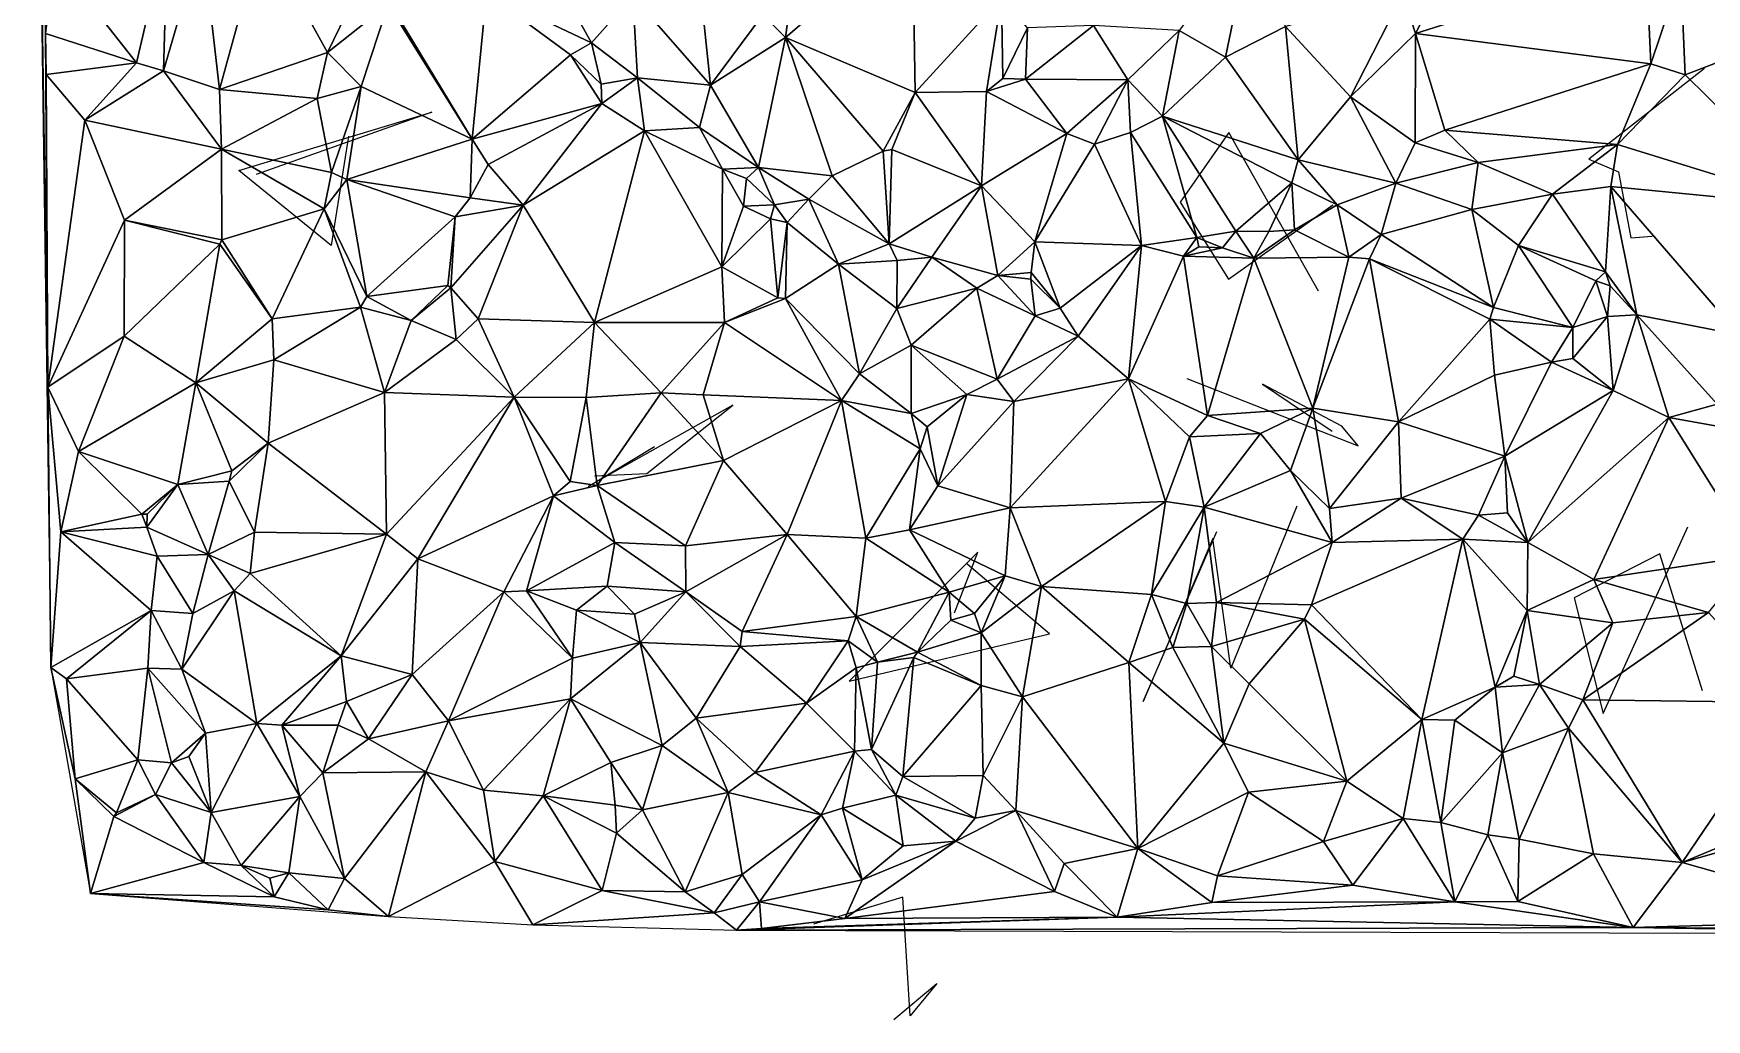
# Model space of a CAD drawing. Header units: metres. Extents: x -15 to 15, y -15.8 to 15.
# Drawn here: x -14.96 to 1.17, y -15.81 to -6.31 of the extents above; entities that cross this region are included whole.
import ezdxf

# ---------------------------------------------------------------- set-up
doc = ezdxf.new("R2010")
doc.units = ezdxf.units.M
doc.layers.add('CRACKS', color=1, linetype='Continuous')
doc.layers.add('STREET_MESH', color=7, linetype='Continuous')

msp = doc.modelspace()

# ---------------------------------------------------------------- linework, layer by layer
at = {"layer": 'CRACKS'}
for points in [[(1.15, -6.648, 0.1), (0.034, -7.52, 0.1), (0.321, -7.642, 0.1), (0.439, -8.279, 0.1), (0.643, -8.262, 0.1)], [(-11.921, -7.299, 0.1), (-12.089, -8.354, 0.1), (-12.976, -7.632, 0.1), (-11.117, -7.067, 0.1), (-12.811, -7.669, 0.1)], [(-2.57, -8.792, 0.1), (-3.436, -7.265, 0.1), (-3.906, -7.937, 0.1), (-3.438, -8.677, 0.1), (-2.433, -7.961, 0.1)], [(-3.841, -9.636, 0.1), (-2.19, -10.284, 0.1), (-2.346, -10.094, 0.1), (-3.111, -9.689, 0.1), (-2.441, -10.142, 0.1)], [(-9.551, -10.574, 0.1), (-9.045, -10.551, 0.1), (-8.216, -9.892, 0.1), (-9.612, -10.675, 0.1), (-8.971, -10.289, 0.1)], [(-2.781, -10.865, 0.1), (-3.417, -12.426, 0.1), (-3.591, -11.178, 0.1), (-4.261, -12.746, 0.1), (-3.552, -11.11, 0.1)], [(1.128, -12.645, 0.1), (0.718, -11.325, 0.1), (-0.108, -11.749, 0.1), (0.173, -12.864, 0.1), (0.988, -11.063, 0.1)], [(-6.081, -11.894, 0.1), (-5.856, -11.31, 0.1), (-7.095, -12.552, 0.1), (-5.165, -12.097, 0.1), (-5.958, -11.424, 0.1)], [(-6.666, -15.812, 0.1), (-6.249, -15.465, 0.1), (-6.507, -15.776, 0.1), (-6.577, -14.634, 0.1), (-7.438, -14.893, 0.1)]]:
    msp.add_polyline3d(points, dxfattribs=at)
at = {"layer": 'STREET_MESH'}
for points in [[(-14.819, -9.72), (-14.84, -6.309), (-14.957, -0.598)], [(-14.789, -12.421), (-14.819, -9.72), (-14.957, -0.598)], [(-0.843, -4.779), (-1.759, -5.933), (-1.638, -6.311)], [(0.586, -5.606), (-0.843, -4.779), (-1.638, -6.311)], [(-7.526, -4.966), (-7.926, -6.129), (-7.709, -6.349)], [(-6.486, -5.3), (-7.526, -4.966), (-7.709, -6.349)], [(-14.755, -5.588), (-13.963, -6.594), (-13.665, -5.316)], [(-13.963, -6.594), (-13.705, -6.669), (-13.665, -5.316)], [(-13.705, -6.669), (-13.332, -5.393), (-13.665, -5.316)], [(-10.197, -5.288), (-10.589, -5.92), (-9.579, -6.4)], [(-9.181, -5.952), (-10.197, -5.288), (-9.579, -6.4)], [(-6.458, -6.88), (-6.486, -5.3), (-7.709, -6.349)], [(-6.486, -5.3), (-6.458, -6.88), (-5.628, -5.968)], [(-13.163, -6.85), (-13.332, -5.393), (-13.705, -6.669)], [(-12.753, -5.352), (-13.332, -5.393), (-13.163, -6.85)], [(-12.123, -6.492), (-12.753, -5.352), (-13.163, -6.85)], [(-12.753, -5.352), (-12.123, -6.492), (-11.828, -5.882)], [(-3.226, -5.372), (-3.916, -6.283), (-3.468, -6.539)], [(-2.889, -6.244), (-3.226, -5.372), (-3.468, -6.539)], [(-14.84, -6.309), (-13.963, -6.594), (-14.755, -5.588)], [(-9.181, -5.952), (-8.432, -6.808), (-8.561, -5.578)], [(-8.432, -6.808), (-7.926, -6.129), (-8.561, -5.578)], [(0.63, -6.604), (0.586, -5.606), (-1.638, -6.311)], [(0.922, -5.743), (0.586, -5.606), (0.63, -6.604)], [(1.333, -5.561), (0.922, -5.743), (1.504, -6.499)], [(0.922, -5.743), (0.63, -6.604), (0.964, -6.71)], [(0.922, -5.743), (0.964, -6.71), (1.504, -6.499)], [(-12.123, -6.492), (-11.538, -6.031), (-11.828, -5.882)], [(-11.522, -6.017), (-10.729, -7.33), (-10.589, -5.92)], [(-10.729, -7.33), (-9.781, -6.517), (-10.589, -5.92)], [(-10.589, -5.92), (-9.781, -6.517), (-9.579, -6.4)], [(-9.135, -6.739), (-9.181, -5.952), (-9.579, -6.4)], [(-9.135, -6.739), (-8.432, -6.808), (-9.181, -5.952)], [(-2.264, -6.922), (-1.759, -5.933), (-2.889, -6.244)], [(-1.759, -5.933), (-2.264, -6.922), (-1.638, -6.311)], [(-11.798, -6.822), (-11.538, -6.031), (-12.123, -6.492)], [(-11.538, -6.031), (-11.798, -6.822), (-10.729, -7.33)], [(-11.522, -6.017), (-11.538, -6.031), (-10.729, -7.33)], [(-5.628, -5.968), (-6.458, -6.88), (-5.771, -6.869)], [(-5.614, -6.745), (-5.628, -5.968), (-5.771, -6.869)], [(-5.614, -6.745), (-5.375, -6.255), (-5.628, -5.968)], [(-7.926, -6.129), (-8.432, -6.808), (-7.709, -6.349)], [(-5.614, -6.745), (-5.394, -6.752), (-5.375, -6.255)], [(-5.375, -6.255), (-5.394, -6.752), (-4.741, -6.234)], [(-5.394, -6.752), (-4.408, -6.757), (-4.741, -6.234)], [(-4.408, -6.757), (-3.916, -6.283), (-4.741, -6.234)], [(-4.408, -6.757), (-4.076, -7.106), (-3.916, -6.283)], [(-3.916, -6.283), (-4.076, -7.106), (-3.468, -6.539)], [(-2.769, -7.529), (-2.889, -6.244), (-3.468, -6.539)], [(-2.769, -7.529), (-2.264, -6.922), (-2.889, -6.244)], [(-14.84, -6.309), (-14.819, -9.72), (-14.833, -6.704)], [(-13.963, -6.594), (-14.84, -6.309), (-14.833, -6.704)], [(-9.781, -6.517), (-9.485, -6.798), (-9.579, -6.4)], [(-9.485, -6.798), (-9.135, -6.739), (-9.579, -6.4)], [(-8.432, -6.808), (-7.97, -7.601), (-7.709, -6.349)], [(-7.97, -7.601), (-7.258, -7.682), (-7.709, -6.349)], [(-6.768, -7.443), (-6.458, -6.88), (-7.709, -6.349)], [(-7.258, -7.682), (-6.768, -7.443), (-7.709, -6.349)], [(-2.264, -6.922), (-1.64, -7.365), (-1.638, -6.311)], [(-1.64, -7.365), (-1.355, -7.243), (-1.638, -6.311)], [(-1.355, -7.243), (0.63, -6.604), (-1.638, -6.311)], [(-14.462, -7.147), (-13.963, -6.594), (-14.833, -6.704)], [(-13.963, -6.594), (-14.462, -7.147), (-13.705, -6.669)], [(-12.224, -6.937), (-12.123, -6.492), (-13.163, -6.85)], [(-11.798, -6.822), (-12.123, -6.492), (-12.224, -6.937)], [(-9.781, -6.517), (-10.729, -7.33), (-9.479, -6.984)], [(-9.485, -6.798), (-9.781, -6.517), (-9.479, -6.984)], [(-4.076, -7.106), (-2.769, -7.529), (-3.468, -6.539)], [(0.63, -6.604), (-1.355, -7.243), (0.309, -7.381)], [(0.964, -6.71), (0.63, -6.604), (0.309, -7.381)], [(0.964, -6.71), (2.254, -7.981), (1.504, -6.499)], [(-14.819, -9.72), (-14.462, -7.147), (-14.833, -6.704)], [(-13.705, -6.669), (-14.462, -7.147), (-13.144, -7.425)], [(-13.163, -6.85), (-13.705, -6.669), (-13.144, -7.425)], [(-9.135, -6.739), (-9.485, -6.798), (-9.479, -6.984)], [(-9.067, -7.248), (-9.135, -6.739), (-9.479, -6.984)], [(-9.135, -6.739), (-9.067, -7.248), (-8.539, -7.217)], [(-8.432, -6.808), (-9.135, -6.739), (-8.539, -7.217)], [(-5.394, -6.752), (-5.614, -6.745), (-5.771, -6.869)], [(-4.996, -7.274), (-5.394, -6.752), (-5.771, -6.869)], [(-4.996, -7.274), (-4.408, -6.757), (-5.394, -6.752)], [(-4.996, -7.274), (-4.73, -7.376), (-4.408, -6.757)], [(-4.408, -6.757), (-4.73, -7.376), (-4.385, -7.263)], [(-4.076, -7.106), (-4.408, -6.757), (-4.385, -7.263)], [(2.254, -7.981), (0.964, -6.71), (0.309, -7.381)], [(-12.224, -6.937), (-13.163, -6.85), (-13.144, -7.425)], [(-12.084, -7.649), (-11.798, -6.822), (-12.224, -6.937)], [(-11.798, -6.822), (-12.084, -7.649), (-11.937, -7.718)], [(-10.729, -7.33), (-11.798, -6.822), (-11.937, -7.718)], [(-7.97, -7.601), (-8.432, -6.808), (-8.539, -7.217)], [(-6.768, -7.443), (-6.685, -7.429), (-6.458, -6.88)], [(-6.685, -7.429), (-5.82, -7.78), (-6.458, -6.88)], [(-6.458, -6.88), (-5.82, -7.78), (-5.771, -6.869)], [(-5.82, -7.78), (-4.996, -7.274), (-5.771, -6.869)], [(-2.264, -6.922), (-2.769, -7.529), (-1.825, -7.753)], [(-1.64, -7.365), (-2.264, -6.922), (-1.825, -7.753)], [(-12.084, -7.649), (-12.224, -6.937), (-13.144, -7.425)], [(-10.729, -7.33), (-10.574, -7.573), (-9.479, -6.984)], [(-10.574, -7.573), (-10.237, -7.964), (-9.479, -6.984)], [(-10.237, -7.964), (-9.067, -7.248), (-9.479, -6.984)], [(-14.078, -8.109), (-14.462, -7.147), (-14.819, -9.72)], [(-14.462, -7.147), (-14.078, -8.109), (-13.144, -7.425)], [(-10.237, -7.964), (-9.551, -9.096), (-9.067, -7.248)], [(-9.067, -7.248), (-9.551, -9.096), (-8.321, -8.559)], [(-8.539, -7.217), (-9.067, -7.248), (-8.316, -7.618)], [(-9.067, -7.248), (-8.321, -8.559), (-8.316, -7.618)], [(-7.97, -7.601), (-8.539, -7.217), (-8.316, -7.618)], [(-3.745, -8.277), (-4.076, -7.106), (-4.385, -7.263)], [(-2.769, -7.529), (-4.076, -7.106), (-2.829, -7.75)], [(-4.076, -7.106), (-3.367, -8.216), (-2.829, -7.75)], [(-3.745, -8.277), (-3.367, -8.216), (-4.076, -7.106)], [(-1.355, -7.243), (-1.64, -7.365), (-1.032, -7.552)], [(-1.355, -7.243), (-1.032, -7.552), (0.309, -7.381)], [(-10.749, -7.895), (-10.729, -7.33), (-11.937, -7.718)], [(-10.749, -7.895), (-10.574, -7.573), (-10.729, -7.33)], [(-4.996, -7.274), (-5.82, -7.78), (-5.306, -8.317)], [(-4.73, -7.376), (-4.996, -7.274), (-5.306, -8.317)], [(-4.277, -8.354), (-4.73, -7.376), (-5.306, -8.317)], [(-4.73, -7.376), (-4.277, -8.354), (-4.385, -7.263)], [(-4.277, -8.354), (-3.745, -8.277), (-4.385, -7.263)], [(-1.64, -7.365), (-1.825, -7.753), (-1.032, -7.552)], [(-1.032, -7.552), (-0.316, -7.858), (0.309, -7.381)], [(-0.316, -7.858), (0.247, -7.784), (0.309, -7.381)], [(0.247, -7.784), (2.254, -7.981), (0.309, -7.381)], [(-14.078, -8.109), (-13.14, -8.298), (-13.144, -7.425)], [(-13.14, -8.298), (-12.154, -7.999), (-13.144, -7.425)], [(-12.154, -7.999), (-12.084, -7.649), (-13.144, -7.425)], [(-10.237, -7.964), (-10.574, -7.573), (-10.749, -7.895)], [(-6.768, -7.443), (-7.258, -7.682), (-6.71, -8.338)], [(-6.768, -7.443), (-6.71, -8.338), (-6.685, -7.429)], [(-6.71, -8.338), (-5.82, -7.78), (-6.685, -7.429)], [(-2.393, -7.961), (-2.769, -7.529), (-2.829, -7.75)], [(-2.769, -7.529), (-2.393, -7.961), (-1.825, -7.753)], [(-1.032, -7.552), (-1.825, -7.753), (-1.093, -8.005)], [(-0.316, -7.858), (-1.032, -7.552), (-1.093, -8.005)], [(-12.084, -7.649), (-12.154, -7.999), (-11.937, -7.718)], [(-11.937, -7.718), (-12.154, -7.999), (-11.743, -8.846)], [(-10.892, -8.077), (-11.937, -7.718), (-11.743, -8.846)], [(-10.892, -8.077), (-10.749, -7.895), (-11.937, -7.718)], [(-8.321, -8.559), (-8.112, -7.975), (-8.316, -7.618)], [(-8.084, -7.707), (-7.97, -7.601), (-8.316, -7.618)], [(-8.112, -7.975), (-8.084, -7.707), (-8.316, -7.618)], [(-8.084, -7.707), (-8.112, -7.975), (-7.814, -7.96)], [(-7.97, -7.601), (-8.084, -7.707), (-7.814, -7.96)], [(-7.485, -7.907), (-7.97, -7.601), (-7.814, -7.96)], [(-7.485, -7.907), (-7.258, -7.682), (-7.97, -7.601)], [(-7.258, -7.682), (-7.485, -7.907), (-6.71, -8.338)], [(-10.237, -7.964), (-10.749, -7.895), (-10.892, -8.077)], [(-5.82, -7.78), (-6.71, -8.338), (-6.299, -8.465)], [(-5.663, -8.641), (-5.82, -7.78), (-6.299, -8.465)], [(-5.306, -8.317), (-5.82, -7.78), (-5.663, -8.641)], [(-3.367, -8.216), (-3.05, -8.218), (-2.829, -7.75)], [(-3.05, -8.218), (-2.803, -8.204), (-2.829, -7.75)], [(-2.803, -8.204), (-2.393, -7.961), (-2.829, -7.75)], [(-2.393, -7.961), (-1.968, -8.249), (-1.825, -7.753)], [(-1.825, -7.753), (-1.968, -8.249), (-1.093, -8.005)], [(-0.645, -8.354), (-0.316, -7.858), (-1.093, -8.005)], [(-0.645, -8.354), (0.193, -8.606), (-0.316, -7.858)], [(0.193, -8.606), (0.247, -7.784), (-0.316, -7.858)], [(0.193, -8.606), (0.496, -9.022), (0.247, -7.784)], [(2.254, -7.981), (0.247, -7.784), (1.483, -9.213)], [(0.247, -7.784), (0.496, -9.022), (1.483, -9.213)], [(-12.657, -9.061), (-12.154, -7.999), (-13.14, -8.298)], [(-12.154, -7.999), (-12.657, -9.061), (-11.804, -8.947)], [(-11.743, -8.846), (-12.154, -7.999), (-11.804, -8.947)], [(-10.237, -7.964), (-10.935, -8.76), (-10.67, -9.061)], [(-10.935, -8.76), (-10.237, -7.964), (-10.892, -8.077)], [(-9.551, -9.096), (-10.237, -7.964), (-10.67, -9.061)], [(-7.853, -8.096), (-8.112, -7.975), (-8.321, -8.559)], [(-8.112, -7.975), (-7.853, -8.096), (-7.814, -7.96)], [(-7.853, -8.096), (-7.692, -8.131), (-7.814, -7.96)], [(-7.692, -8.131), (-7.485, -7.907), (-7.814, -7.96)], [(-7.199, -8.532), (-7.485, -7.907), (-7.692, -8.131)], [(-7.485, -7.907), (-7.199, -8.532), (-6.71, -8.338)], [(-2.393, -7.961), (-2.803, -8.204), (-2.278, -8.465)], [(-1.968, -8.249), (-2.393, -7.961), (-2.278, -8.465)], [(-1.968, -8.249), (-0.886, -8.95), (-1.093, -8.005)], [(-0.886, -8.95), (-0.645, -8.354), (-1.093, -8.005)], [(-14.081, -9.227), (-14.078, -8.109), (-14.819, -9.72)], [(-14.081, -9.227), (-13.161, -8.342), (-14.078, -8.109)], [(-13.161, -8.342), (-13.14, -8.298), (-14.078, -8.109)], [(-10.964, -8.738), (-10.892, -8.077), (-11.743, -8.846)], [(-10.935, -8.76), (-10.892, -8.077), (-10.964, -8.738)], [(-7.853, -8.096), (-8.321, -8.559), (-7.783, -8.857)], [(-7.692, -8.131), (-7.853, -8.096), (-7.783, -8.857)], [(-7.707, -8.863), (-7.692, -8.131), (-7.783, -8.857)], [(-7.707, -8.863), (-7.199, -8.532), (-7.692, -8.131)], [(-3.745, -8.277), (-3.497, -8.376), (-3.367, -8.216)], [(-3.367, -8.216), (-3.497, -8.376), (-3.195, -8.477)], [(-3.05, -8.218), (-3.367, -8.216), (-3.195, -8.477)], [(-2.278, -8.465), (-2.803, -8.204), (-3.195, -8.477)], [(-2.803, -8.204), (-3.05, -8.218), (-3.195, -8.477)], [(-13.161, -8.342), (-14.081, -9.227), (-13.391, -9.676)], [(-12.657, -9.061), (-13.161, -8.342), (-13.391, -9.676)], [(-12.657, -9.061), (-13.14, -8.298), (-13.161, -8.342)], [(-7.199, -8.532), (-6.633, -8.498), (-6.71, -8.338)], [(-6.71, -8.338), (-6.633, -8.498), (-6.299, -8.465)], [(-5.341, -8.613), (-5.306, -8.317), (-5.663, -8.641)], [(-5.341, -8.613), (-5.062, -8.957), (-5.306, -8.317)], [(-5.062, -8.957), (-4.277, -8.354), (-5.306, -8.317)], [(-4.277, -8.354), (-5.062, -8.957), (-4.888, -9.226)], [(-4.403, -9.638), (-4.277, -8.354), (-4.888, -9.226)], [(-3.874, -8.456), (-4.277, -8.354), (-4.403, -9.638)], [(-3.745, -8.277), (-4.277, -8.354), (-3.874, -8.456)], [(-3.726, -8.366), (-3.745, -8.277), (-3.874, -8.456)], [(-3.497, -8.376), (-3.726, -8.366), (-3.874, -8.456)], [(-3.497, -8.376), (-3.874, -8.456), (-3.195, -8.477)], [(-3.745, -8.277), (-3.726, -8.366), (-3.497, -8.376)], [(-1.968, -8.249), (-2.278, -8.465), (-2.081, -8.483)], [(-0.886, -8.95), (-1.968, -8.249), (-2.081, -8.483)], [(-0.886, -8.95), (-0.12, -9.142), (-0.645, -8.354)], [(0.193, -8.606), (-0.645, -8.354), (0.103, -8.694)], [(-0.645, -8.354), (-0.12, -9.142), (0.103, -8.694)], [(-7.707, -8.863), (-6.996, -9.59), (-7.199, -8.532)], [(-6.633, -8.498), (-7.199, -8.532), (-6.636, -8.96)], [(-7.199, -8.532), (-6.996, -9.59), (-6.636, -8.96)], [(-6.299, -8.465), (-6.636, -8.96), (-5.865, -8.765)], [(-6.633, -8.498), (-6.636, -8.96), (-6.299, -8.465)], [(-5.663, -8.641), (-6.299, -8.465), (-5.865, -8.765)], [(-3.874, -8.456), (-4.403, -9.638), (-3.64, -9.992)], [(-3.874, -8.456), (-3.64, -9.992), (-3.195, -8.477)], [(-3.64, -9.992), (-2.626, -9.92), (-3.195, -8.477)], [(-2.626, -9.92), (-2.278, -8.465), (-3.195, -8.477)], [(-2.278, -8.465), (-2.626, -9.92), (-2.081, -8.483)], [(-2.626, -9.92), (-1.799, -10.052), (-2.081, -8.483)], [(-1.799, -10.052), (-0.919, -9.063), (-2.081, -8.483)], [(-0.919, -9.063), (-0.886, -8.95), (-2.081, -8.483)], [(-9.551, -9.096), (-8.296, -9.095), (-8.321, -8.559)], [(-8.321, -8.559), (-8.296, -9.095), (-7.783, -8.857)], [(-5.301, -9.03), (-5.663, -8.641), (-5.865, -8.765)], [(-5.343, -8.677), (-5.341, -8.613), (-5.663, -8.641)], [(-5.301, -9.03), (-5.343, -8.677), (-5.663, -8.641)], [(-5.062, -8.957), (-5.341, -8.613), (-5.343, -8.677)], [(-5.062, -8.957), (-5.343, -8.677), (-5.301, -9.03)], [(-0.12, -9.142), (0.215, -9.038), (0.103, -8.694)], [(0.239, -8.741), (0.193, -8.606), (0.103, -8.694)], [(0.215, -9.038), (0.239, -8.741), (0.103, -8.694)], [(0.193, -8.606), (0.239, -8.741), (0.496, -9.022)], [(-11.318, -9.075), (-11.743, -8.846), (-11.804, -8.947)], [(-11.318, -9.075), (-10.964, -8.738), (-11.743, -8.846)], [(-10.935, -8.76), (-10.964, -8.738), (-11.318, -9.075)], [(-10.884, -9.259), (-10.935, -8.76), (-11.318, -9.075)], [(-10.935, -8.76), (-10.884, -9.259), (-10.67, -9.061)], [(-8.296, -9.095), (-7.707, -8.863), (-7.783, -8.857)], [(-7.707, -8.863), (-8.296, -9.095), (-7.17, -9.846)], [(-6.996, -9.59), (-7.707, -8.863), (-7.17, -9.846)], [(-6.636, -8.96), (-6.496, -9.313), (-5.865, -8.765)], [(-6.496, -9.313), (-5.668, -9.643), (-5.865, -8.765)], [(-5.668, -9.643), (-5.301, -9.03), (-5.865, -8.765)], [(0.239, -8.741), (0.215, -9.038), (0.496, -9.022)], [(-12.657, -9.061), (-12.641, -9.454), (-11.804, -8.947)], [(-12.641, -9.454), (-11.574, -9.77), (-11.804, -8.947)], [(-11.574, -9.77), (-11.318, -9.075), (-11.804, -8.947)], [(-6.996, -9.59), (-6.496, -9.313), (-6.636, -8.96)], [(-5.062, -8.957), (-5.301, -9.03), (-4.888, -9.226)], [(-0.919, -9.063), (-0.12, -9.142), (-0.886, -8.95)], [(0.215, -9.038), (0.268, -9.751), (0.496, -9.022)], [(0.268, -9.751), (0.806, -10.011), (0.496, -9.022)], [(0.496, -9.022), (1.272, -9.882), (1.483, -9.213)], [(0.806, -10.011), (1.272, -9.882), (0.496, -9.022)], [(-12.641, -9.454), (-12.657, -9.061), (-13.391, -9.676)], [(-10.884, -9.259), (-11.318, -9.075), (-11.574, -9.77)], [(-10.884, -9.259), (-10.323, -9.814), (-10.67, -9.061)], [(-10.323, -9.814), (-9.551, -9.096), (-10.67, -9.061)], [(-9.629, -9.819), (-9.551, -9.096), (-10.323, -9.814)], [(-9.629, -9.819), (-8.906, -9.772), (-9.551, -9.096)], [(-8.906, -9.772), (-8.296, -9.095), (-9.551, -9.096)], [(-8.296, -9.095), (-8.906, -9.772), (-8.503, -9.792)], [(-8.296, -9.095), (-8.503, -9.792), (-7.17, -9.846)], [(-5.301, -9.03), (-5.668, -9.643), (-4.888, -9.226)], [(-0.919, -9.063), (-1.799, -10.052), (-0.876, -9.604)], [(-0.326, -9.477), (-0.919, -9.063), (-0.876, -9.604)], [(-0.12, -9.142), (-0.919, -9.063), (-0.326, -9.477)], [(-0.119, -9.442), (-0.12, -9.142), (-0.326, -9.477)], [(0.215, -9.038), (-0.12, -9.142), (-0.119, -9.442)], [(0.215, -9.038), (-0.119, -9.442), (0.268, -9.751)], [(-14.523, -10.337), (-14.081, -9.227), (-14.819, -9.72)], [(-14.081, -9.227), (-14.523, -10.337), (-13.391, -9.676)], [(-10.323, -9.814), (-10.884, -9.259), (-11.574, -9.77)], [(-6.496, -9.313), (-6.996, -9.59), (-6.496, -9.973)], [(-5.962, -9.788), (-6.496, -9.313), (-6.496, -9.973)], [(-6.496, -9.313), (-5.962, -9.788), (-5.668, -9.643)], [(-5.668, -9.643), (-5.508, -9.857), (-4.888, -9.226)], [(-5.508, -9.857), (-4.403, -9.638), (-4.888, -9.226)], [(-12.696, -10.257), (-12.641, -9.454), (-13.391, -9.676)], [(-12.641, -9.454), (-12.696, -10.257), (-11.574, -9.77)], [(-0.777, -10.382), (-0.326, -9.477), (-0.876, -9.604)], [(-0.326, -9.477), (-0.777, -10.382), (0.268, -9.751)], [(-0.119, -9.442), (-0.326, -9.477), (0.268, -9.751)], [(-6.496, -9.973), (-6.996, -9.59), (-7.17, -9.846)], [(-5.962, -9.788), (-5.508, -9.857), (-5.668, -9.643)], [(-4.045, -10.819), (-4.403, -9.638), (-5.543, -10.88)], [(-4.403, -9.638), (-5.508, -9.857), (-5.543, -10.88)], [(-3.64, -9.992), (-4.403, -9.638), (-3.814, -10.197)], [(-4.403, -9.638), (-4.045, -10.819), (-3.814, -10.197)], [(-1.799, -10.052), (-0.777, -10.382), (-0.876, -9.604)], [(-14.523, -10.337), (-14.819, -9.72), (-14.692, -11.114)], [(-14.819, -9.72), (-14.789, -12.421), (-14.692, -11.114)], [(-14.523, -10.337), (-13.564, -10.656), (-13.391, -9.676)], [(-13.564, -10.656), (-13.045, -10.526), (-13.391, -9.676)], [(-13.045, -10.526), (-12.696, -10.257), (-13.391, -9.676)], [(-11.574, -9.77), (-12.696, -10.257), (-11.555, -11.136)], [(-10.323, -9.814), (-11.574, -9.77), (-11.555, -11.136)], [(-11.252, -11.372), (-10.323, -9.814), (-11.555, -11.136)], [(-11.252, -11.372), (-9.944, -10.766), (-10.323, -9.814)], [(-9.944, -10.766), (-9.785, -10.627), (-10.323, -9.814)], [(-9.785, -10.627), (-9.629, -9.819), (-10.323, -9.814)], [(-9.785, -10.627), (-9.524, -10.665), (-9.629, -9.819)], [(-9.524, -10.665), (-8.906, -9.772), (-9.629, -9.819)], [(-9.524, -10.665), (-8.307, -10.424), (-8.906, -9.772)], [(-8.906, -9.772), (-8.307, -10.424), (-8.503, -9.792)], [(-8.503, -9.792), (-8.307, -10.424), (-7.17, -9.846)], [(-6.343, -10.101), (-5.962, -9.788), (-6.496, -9.973)], [(-6.343, -10.101), (-6.239, -10.669), (-5.962, -9.788)], [(-5.962, -9.788), (-6.239, -10.669), (-5.508, -9.857)], [(-0.777, -10.382), (-0.554, -11.215), (0.268, -9.751)], [(-0.554, -11.215), (0.806, -10.011), (0.268, -9.751)], [(-8.307, -10.424), (-7.692, -11.139), (-7.17, -9.846)], [(-7.17, -9.846), (-7.692, -11.139), (-6.933, -11.175)], [(-6.41, -10.313), (-7.17, -9.846), (-6.933, -11.175)], [(-6.41, -10.313), (-6.496, -9.973), (-7.17, -9.846)], [(-6.41, -10.313), (-6.343, -10.101), (-6.496, -9.973)], [(-5.508, -9.857), (-6.239, -10.669), (-5.543, -10.88)], [(-3.132, -10.166), (-3.64, -9.992), (-3.814, -10.197)], [(-3.64, -9.992), (-3.132, -10.166), (-2.626, -9.92)], [(-2.626, -9.92), (-3.132, -10.166), (-2.842, -10.521)], [(-2.465, -10.888), (-2.626, -9.92), (-2.842, -10.521)], [(-2.465, -10.888), (-1.799, -10.052), (-2.626, -9.92)], [(1.738, -10.177), (1.272, -9.882), (0.806, -10.011)], [(-6.41, -10.313), (-6.239, -10.669), (-6.343, -10.101)], [(-1.799, -10.052), (-2.465, -10.888), (-1.776, -10.787)], [(-0.777, -10.382), (-1.799, -10.052), (-1.776, -10.787)], [(-0.554, -11.215), (0.082, -11.573), (0.806, -10.011)], [(0.082, -11.573), (1.636, -11.342), (0.806, -10.011)], [(1.636, -11.342), (1.738, -10.177), (0.806, -10.011)], [(-13.045, -10.526), (-13.069, -10.624), (-12.696, -10.257)], [(-13.069, -10.624), (-12.828, -11.117), (-12.696, -10.257)], [(-12.696, -10.257), (-12.828, -11.117), (-11.555, -11.136)], [(-6.512, -11.092), (-6.41, -10.313), (-6.933, -11.175)], [(-6.239, -10.669), (-6.41, -10.313), (-6.512, -11.092)], [(-4.045, -10.819), (-3.672, -10.875), (-3.814, -10.197)], [(-3.672, -10.875), (-3.132, -10.166), (-3.814, -10.197)], [(-3.132, -10.166), (-3.672, -10.875), (-2.842, -10.521)], [(-13.912, -10.943), (-14.523, -10.337), (-14.692, -11.114)], [(-13.912, -10.943), (-13.564, -10.656), (-14.523, -10.337)], [(-8.307, -10.424), (-9.524, -10.665), (-8.674, -11.247)], [(-7.692, -11.139), (-8.307, -10.424), (-8.674, -11.247)], [(-1.029, -10.951), (-0.777, -10.382), (-1.776, -10.787)], [(-0.777, -10.382), (-1.029, -10.951), (-0.749, -10.928)], [(-0.554, -11.215), (-0.777, -10.382), (-0.749, -10.928)], [(-13.069, -10.624), (-13.045, -10.526), (-13.564, -10.656)], [(-13.274, -11.332), (-13.069, -10.624), (-13.564, -10.656)], [(-12.828, -11.117), (-13.069, -10.624), (-13.274, -11.332)], [(-9.524, -10.665), (-9.785, -10.627), (-9.944, -10.766)], [(-3.672, -10.875), (-2.441, -11.217), (-2.842, -10.521)], [(-2.441, -11.217), (-2.465, -10.888), (-2.842, -10.521)], [(-13.912, -10.943), (-13.861, -10.943), (-13.564, -10.656)], [(-13.863, -11.067), (-13.274, -11.332), (-13.564, -10.656)], [(-13.861, -10.943), (-13.863, -11.067), (-13.564, -10.656)], [(-10.424, -11.69), (-9.944, -10.766), (-11.252, -11.372)], [(-10.424, -11.69), (-10.204, -11.682), (-9.944, -10.766)], [(-10.204, -11.682), (-9.354, -11.216), (-9.944, -10.766)], [(-9.354, -11.216), (-9.524, -10.665), (-9.944, -10.766)], [(-9.524, -10.665), (-9.354, -11.216), (-8.674, -11.247)], [(-6.239, -10.669), (-6.512, -11.092), (-5.543, -10.88)], [(-2.465, -10.888), (-2.441, -11.217), (-1.776, -10.787)], [(-2.441, -11.217), (-1.179, -11.183), (-1.776, -10.787)], [(-1.179, -11.183), (-1.029, -10.951), (-1.776, -10.787)], [(-13.863, -11.067), (-13.912, -10.943), (-14.692, -11.114)], [(-13.863, -11.067), (-13.861, -10.943), (-13.912, -10.943)], [(-6.512, -11.092), (-5.592, -11.538), (-5.543, -10.88)], [(-5.592, -11.538), (-5.24, -11.638), (-5.543, -10.88)], [(-5.24, -11.638), (-4.045, -10.819), (-5.543, -10.88)], [(-4.18, -11.717), (-4.045, -10.819), (-5.24, -11.638)], [(-3.672, -10.875), (-4.045, -10.819), (-4.18, -11.717)], [(-3.841, -11.804), (-3.672, -10.875), (-4.18, -11.717)], [(-3.841, -11.804), (-3.556, -11.793), (-3.672, -10.875)], [(-3.556, -11.793), (-2.441, -11.217), (-3.672, -10.875)], [(-0.554, -11.215), (-1.029, -10.951), (-1.179, -11.183)], [(-1.029, -10.951), (-0.554, -11.215), (-0.749, -10.928)], [(-14.789, -12.421), (-13.821, -11.87), (-14.692, -11.114)], [(-13.764, -11.346), (-13.863, -11.067), (-14.692, -11.114)], [(-13.821, -11.87), (-13.764, -11.346), (-14.692, -11.114)], [(-13.863, -11.067), (-13.764, -11.346), (-13.274, -11.332)], [(-12.828, -11.117), (-13.274, -11.332), (-12.868, -11.513)], [(-12.828, -11.117), (-12.868, -11.513), (-11.555, -11.136)], [(-6.13, -11.695), (-6.512, -11.092), (-6.933, -11.175)], [(-5.592, -11.538), (-6.512, -11.092), (-6.13, -11.695)], [(-12.868, -11.513), (-11.99, -12.308), (-11.555, -11.136)], [(-11.99, -12.308), (-11.252, -11.372), (-11.555, -11.136)], [(-9.354, -11.216), (-10.204, -11.682), (-9.427, -11.635)], [(-8.668, -11.691), (-9.354, -11.216), (-9.427, -11.635)], [(-9.354, -11.216), (-8.668, -11.691), (-8.674, -11.247)], [(-8.668, -11.691), (-7.692, -11.139), (-8.674, -11.247)], [(-7.692, -11.139), (-8.668, -11.691), (-8.127, -12.073)], [(-7.028, -11.93), (-7.692, -11.139), (-8.127, -12.073)], [(-7.692, -11.139), (-7.028, -11.93), (-6.933, -11.175)], [(-7.028, -11.93), (-6.13, -11.695), (-6.933, -11.175)], [(-2.441, -11.217), (-3.556, -11.793), (-2.64, -11.816)], [(-1.179, -11.183), (-2.441, -11.217), (-2.64, -11.816)], [(-1.576, -12.92), (-1.179, -11.183), (-2.64, -11.816)], [(-1.179, -11.183), (-1.576, -12.92), (-0.87, -12.61)], [(-0.561, -11.87), (-1.179, -11.183), (-0.87, -12.61)], [(-0.554, -11.215), (-1.179, -11.183), (-0.561, -11.87)], [(0.082, -11.573), (-0.554, -11.215), (-0.561, -11.87)], [(-13.422, -11.898), (-13.764, -11.346), (-13.821, -11.87)], [(-13.764, -11.346), (-13.422, -11.898), (-13.274, -11.332)], [(-13.274, -11.332), (-13.422, -11.898), (-13.022, -11.68)], [(-12.868, -11.513), (-13.274, -11.332), (-13.022, -11.68)], [(-11.252, -11.372), (-11.99, -12.308), (-11.308, -12.486)], [(-10.424, -11.69), (-11.252, -11.372), (-11.308, -12.486)], [(1.187, -11.89), (1.636, -11.342), (0.082, -11.573)], [(-11.99, -12.308), (-12.868, -11.513), (-13.022, -11.68)], [(-5.887, -11.898), (-5.592, -11.538), (-6.13, -11.695)], [(-5.887, -11.898), (-5.824, -12.087), (-5.592, -11.538)], [(-5.592, -11.538), (-5.824, -12.087), (-5.24, -11.638)], [(0.082, -11.573), (-0.561, -11.87), (0.266, -11.989)], [(1.187, -11.89), (0.082, -11.573), (0.266, -11.989)], [(-13.528, -12.435), (-12.803, -12.958), (-13.022, -11.68)], [(-13.422, -11.898), (-13.528, -12.435), (-13.022, -11.68)], [(-12.803, -12.958), (-11.99, -12.308), (-13.022, -11.68)], [(-10.956, -12.933), (-10.424, -11.69), (-11.308, -12.486)], [(-10.424, -11.69), (-10.956, -12.933), (-9.763, -12.33)], [(-10.204, -11.682), (-10.424, -11.69), (-9.763, -12.33)], [(-10.204, -11.682), (-9.723, -11.869), (-9.427, -11.635)], [(-9.723, -11.869), (-10.204, -11.682), (-9.763, -12.33)], [(-9.723, -11.869), (-9.163, -11.906), (-9.427, -11.635)], [(-9.163, -11.906), (-8.668, -11.691), (-9.427, -11.635)], [(-8.668, -11.691), (-9.163, -11.906), (-9.11, -12.178)], [(-8.668, -11.691), (-9.11, -12.178), (-8.147, -12.216)], [(-8.127, -12.073), (-8.668, -11.691), (-8.147, -12.216)], [(-7.028, -11.93), (-6.435, -12.273), (-6.13, -11.695)], [(-6.435, -12.273), (-6.114, -11.963), (-6.13, -11.695)], [(-6.114, -11.963), (-5.887, -11.898), (-6.13, -11.695)], [(-5.824, -12.087), (-5.423, -12.702), (-5.24, -11.638)], [(-5.24, -11.638), (-5.423, -12.702), (-4.4, -12.372)], [(-4.18, -11.717), (-5.24, -11.638), (-4.4, -12.372)], [(-3.974, -12.226), (-4.18, -11.717), (-4.4, -12.372)], [(-3.974, -12.226), (-3.841, -11.804), (-4.18, -11.717)], [(-13.821, -11.87), (-14.789, -12.421), (-14.637, -12.53)], [(-13.856, -12.425), (-13.821, -11.87), (-14.637, -12.53)], [(-13.528, -12.435), (-13.821, -11.87), (-13.856, -12.425)], [(-13.422, -11.898), (-13.821, -11.87), (-13.528, -12.435)], [(-9.11, -12.178), (-9.723, -11.869), (-9.763, -12.33)], [(-9.11, -12.178), (-9.163, -11.906), (-9.723, -11.869)], [(-7.106, -12.163), (-7.028, -11.93), (-8.127, -12.073)], [(-6.821, -12.369), (-7.028, -11.93), (-7.106, -12.163)], [(-6.821, -12.369), (-6.435, -12.273), (-7.028, -11.93)], [(-5.887, -11.898), (-6.114, -11.963), (-5.824, -12.087)], [(-3.841, -11.804), (-3.974, -12.226), (-3.602, -12.217)], [(-3.556, -11.793), (-3.841, -11.804), (-3.602, -12.217)], [(-3.556, -11.793), (-3.602, -12.217), (-2.706, -11.955)], [(-2.64, -11.816), (-3.556, -11.793), (-2.706, -11.955)], [(-1.576, -12.92), (-2.64, -11.816), (-2.706, -11.955)], [(-0.689, -12.504), (-0.561, -11.87), (-0.87, -12.61)], [(-0.689, -12.504), (-0.443, -12.584), (-0.561, -11.87)], [(-0.561, -11.87), (-0.443, -12.584), (0.266, -11.989)], [(-0.025, -12.731), (1.187, -11.89), (0.266, -11.989)], [(1.187, -11.89), (-0.025, -12.731), (1.977, -12.757)], [(-7.106, -12.163), (-8.127, -12.073), (-8.147, -12.216)], [(-6.114, -11.963), (-6.435, -12.273), (-5.824, -12.087)], [(-5.824, -12.087), (-6.435, -12.273), (-5.824, -12.593)], [(-5.423, -12.702), (-5.824, -12.087), (-5.824, -12.593)], [(-3.602, -12.217), (-3.24, -12.578), (-2.706, -11.955)], [(-3.24, -12.578), (-2.299, -13.516), (-2.706, -11.955)], [(-2.299, -13.516), (-1.576, -12.92), (-2.706, -11.955)], [(-0.443, -12.584), (-0.025, -12.731), (0.266, -11.989)], [(-9.78, -12.722), (-9.11, -12.178), (-9.763, -12.33)], [(-8.897, -13.17), (-9.11, -12.178), (-9.78, -12.722)], [(-9.11, -12.178), (-8.57, -12.909), (-8.147, -12.216)], [(-9.11, -12.178), (-8.897, -13.17), (-8.57, -12.909)], [(-8.57, -12.909), (-7.505, -12.765), (-8.147, -12.216)], [(-7.505, -12.765), (-7.106, -12.163), (-8.147, -12.216)], [(-7.028, -12.422), (-7.106, -12.163), (-7.505, -12.765)], [(-7.028, -12.422), (-6.821, -12.369), (-7.106, -12.163)], [(-3.483, -13.15), (-3.974, -12.226), (-4.4, -12.372)], [(-3.602, -12.217), (-3.974, -12.226), (-3.483, -13.15)], [(-3.602, -12.217), (-3.483, -13.15), (-3.24, -12.578)], [(-12.803, -12.958), (-12.564, -12.975), (-11.99, -12.308)], [(-12.564, -12.975), (-11.939, -12.746), (-11.99, -12.308)], [(-11.99, -12.308), (-11.939, -12.746), (-11.308, -12.486)], [(-10.956, -12.933), (-9.78, -12.722), (-9.763, -12.33)], [(-6.821, -12.369), (-7.028, -12.422), (-6.88, -13.211)], [(-6.471, -12.324), (-6.88, -13.211), (-6.577, -13.47)], [(-6.471, -12.324), (-6.821, -12.369), (-6.88, -13.211)], [(-6.435, -12.273), (-6.821, -12.369), (-6.471, -12.324)], [(-6.471, -12.324), (-6.577, -13.47), (-5.824, -12.593)], [(-6.435, -12.273), (-6.471, -12.324), (-5.824, -12.593)], [(-4.4, -12.372), (-5.423, -12.702), (-4.314, -14.163)], [(-3.483, -13.15), (-4.4, -12.372), (-4.314, -14.163)], [(-14.789, -12.421), (-14.555, -13.494), (-14.637, -12.53)], [(-14.555, -13.494), (-14.789, -12.421), (-14.408, -14.597)], [(-13.951, -13.311), (-13.856, -12.425), (-14.637, -12.53)], [(-14.555, -13.494), (-13.951, -13.311), (-14.637, -12.53)], [(-13.951, -13.311), (-13.625, -13.34), (-13.856, -12.425)], [(-13.625, -13.34), (-13.3, -13.052), (-13.856, -12.425)], [(-13.3, -13.052), (-13.528, -12.435), (-13.856, -12.425)], [(-13.528, -12.435), (-13.3, -13.052), (-12.803, -12.958)], [(-11.939, -12.746), (-11.729, -13.107), (-11.308, -12.486)], [(-11.729, -13.107), (-10.956, -12.933), (-11.308, -12.486)], [(-7.028, -12.422), (-7.505, -12.765), (-7.043, -13.225)], [(-6.88, -13.211), (-7.028, -12.422), (-7.043, -13.225)], [(-0.443, -12.584), (-0.689, -12.504), (-0.87, -12.61)], [(-9.78, -12.722), (-10.956, -12.933), (-10.619, -13.602)], [(-10.045, -13.656), (-9.78, -12.722), (-10.619, -13.602)], [(-9.78, -12.722), (-10.045, -13.656), (-9.392, -13.335)], [(-8.897, -13.17), (-9.78, -12.722), (-9.392, -13.335)], [(-6.577, -13.47), (-5.805, -13.46), (-5.824, -12.593)], [(-5.805, -13.46), (-5.423, -12.702), (-5.824, -12.593)], [(-5.423, -12.702), (-5.805, -13.46), (-5.489, -13.798)], [(-5.423, -12.702), (-5.489, -13.798), (-4.314, -14.163)], [(-3.483, -13.15), (-2.299, -13.516), (-3.24, -12.578)], [(-1.576, -12.92), (-1.258, -12.927), (-0.87, -12.61)], [(-1.258, -12.927), (-0.798, -13.242), (-0.87, -12.61)], [(-0.798, -13.242), (-0.443, -12.584), (-0.87, -12.61)], [(-0.163, -13.003), (-0.443, -12.584), (-0.798, -13.242)], [(-0.443, -12.584), (-0.163, -13.003), (-0.025, -12.731)], [(-0.025, -12.731), (-0.163, -13.003), (0.933, -14.298)], [(1.977, -12.757), (-0.025, -12.731), (0.933, -14.298)], [(-11.939, -12.746), (-12.564, -12.975), (-12.021, -12.977)], [(-11.939, -12.746), (-12.021, -12.977), (-11.729, -13.107)], [(-8.002, -13.432), (-7.505, -12.765), (-8.57, -12.909)], [(-7.505, -12.765), (-8.002, -13.432), (-7.043, -13.225)], [(1.977, -12.757), (0.933, -14.298), (2.111, -13.806)], [(-13.458, -13.276), (-13.3, -13.052), (-13.625, -13.34)], [(-13.458, -13.276), (-13.245, -13.816), (-13.3, -13.052)], [(-13.3, -13.052), (-13.245, -13.816), (-12.803, -12.958)], [(-13.245, -13.816), (-12.39, -13.663), (-12.803, -12.958)], [(-12.39, -13.663), (-12.564, -12.975), (-12.803, -12.958)], [(-12.564, -12.975), (-12.168, -13.434), (-12.021, -12.977)], [(-12.39, -13.663), (-12.168, -13.434), (-12.564, -12.975)], [(-12.021, -12.977), (-12.168, -13.434), (-11.729, -13.107)], [(-10.956, -12.933), (-11.729, -13.107), (-11.174, -13.424)], [(-10.956, -12.933), (-11.174, -13.424), (-10.619, -13.602)], [(-8.897, -13.17), (-8.26, -13.626), (-8.57, -12.909)], [(-8.26, -13.626), (-8.002, -13.432), (-8.57, -12.909)], [(-1.576, -12.92), (-2.299, -13.516), (-1.754, -13.874)], [(-1.394, -13.914), (-1.576, -12.92), (-1.754, -13.874)], [(-1.258, -12.927), (-1.576, -12.92), (-1.394, -13.914)], [(-0.798, -13.242), (-1.258, -12.927), (-1.394, -13.914)], [(-0.636, -14.075), (-0.163, -13.003), (-0.798, -13.242)], [(-0.163, -13.003), (-0.636, -14.075), (0.079, -14.216)], [(-0.163, -13.003), (0.079, -14.216), (0.933, -14.298)], [(-11.729, -13.107), (-12.168, -13.434), (-11.174, -13.424)], [(-9.088, -13.79), (-8.897, -13.17), (-9.392, -13.335)], [(-8.26, -13.626), (-8.897, -13.17), (-9.088, -13.79)], [(-6.88, -13.211), (-7.043, -13.225), (-6.644, -13.651)], [(-6.577, -13.47), (-6.88, -13.211), (-6.644, -13.651)], [(-3.483, -13.15), (-4.314, -14.163), (-3.246, -13.622)], [(-2.299, -13.516), (-3.483, -13.15), (-3.246, -13.622)], [(-14.158, -13.819), (-13.951, -13.311), (-14.555, -13.494)], [(-13.951, -13.311), (-14.158, -13.819), (-13.78, -13.643)], [(-13.951, -13.311), (-13.78, -13.643), (-13.625, -13.34)], [(-13.78, -13.643), (-13.245, -13.816), (-13.625, -13.34)], [(-13.245, -13.816), (-13.458, -13.276), (-13.625, -13.34)], [(-10.045, -13.656), (-9.35, -13.747), (-9.392, -13.335)], [(-9.35, -13.747), (-9.088, -13.79), (-9.392, -13.335)], [(-7.043, -13.225), (-8.002, -13.432), (-7.366, -13.841)], [(-7.16, -13.775), (-7.043, -13.225), (-7.366, -13.841)], [(-7.043, -13.225), (-7.16, -13.775), (-6.644, -13.651)], [(-0.938, -14.032), (-0.798, -13.242), (-1.394, -13.914)], [(-0.938, -14.032), (-0.636, -14.075), (-0.798, -13.242)], [(-14.181, -13.856), (-14.555, -13.494), (-14.408, -14.597)], [(-14.158, -13.819), (-14.555, -13.494), (-14.181, -13.856)], [(-12.168, -13.434), (-12.39, -13.663), (-11.958, -14.452)], [(-11.174, -13.424), (-12.168, -13.434), (-11.958, -14.452)], [(-11.536, -14.821), (-11.174, -13.424), (-11.958, -14.452)], [(-11.174, -13.424), (-11.536, -14.821), (-10.51, -14.29)], [(-11.174, -13.424), (-10.51, -14.29), (-10.619, -13.602)], [(-8.002, -13.432), (-8.26, -13.626), (-7.366, -13.841)], [(-5.88, -13.872), (-6.577, -13.47), (-6.644, -13.651)], [(-6.577, -13.47), (-5.88, -13.872), (-5.805, -13.46)], [(-5.805, -13.46), (-5.88, -13.872), (-5.489, -13.798)], [(-2.523, -14.098), (-2.299, -13.516), (-3.246, -13.622)], [(-2.299, -13.516), (-2.523, -14.098), (-1.754, -13.874)], [(-13.78, -13.643), (-14.158, -13.819), (-14.181, -13.856)], [(-13.316, -14.298), (-13.78, -13.643), (-14.181, -13.856)], [(-13.316, -14.298), (-13.245, -13.816), (-13.78, -13.643)], [(-12.956, -14.329), (-12.39, -13.663), (-13.245, -13.816)], [(-12.39, -13.663), (-12.956, -14.329), (-12.494, -14.398)], [(-12.39, -13.663), (-12.494, -14.398), (-11.958, -14.452)], [(-10.51, -14.29), (-10.045, -13.656), (-10.619, -13.602)], [(-10.045, -13.656), (-10.51, -14.29), (-9.475, -14.569)], [(-9.339, -14.017), (-10.045, -13.656), (-9.475, -14.569)], [(-9.339, -14.017), (-9.35, -13.747), (-10.045, -13.656)], [(-8.676, -14.581), (-8.26, -13.626), (-9.088, -13.79)], [(-8.26, -13.626), (-8.676, -14.581), (-8.126, -14.414)], [(-8.26, -13.626), (-8.126, -14.414), (-7.366, -13.841)], [(-6.644, -13.651), (-7.16, -13.775), (-6.573, -14.138)], [(-6.066, -14.093), (-6.644, -13.651), (-6.573, -14.138)], [(-5.88, -13.872), (-6.644, -13.651), (-6.066, -14.093)], [(-4.314, -14.163), (-3.544, -14.428), (-3.246, -13.622)], [(-3.544, -14.428), (-2.523, -14.098), (-3.246, -13.622)], [(-13.316, -14.298), (-14.181, -13.856), (-14.408, -14.597)], [(-13.316, -14.298), (-12.956, -14.329), (-13.245, -13.816)], [(-9.35, -13.747), (-9.339, -14.017), (-9.088, -13.79)], [(-9.339, -14.017), (-8.676, -14.581), (-9.088, -13.79)], [(-7.366, -13.841), (-8.126, -14.414), (-7.959, -14.678)], [(-6.97, -14.465), (-7.366, -13.841), (-7.959, -14.678)], [(-6.97, -14.465), (-7.16, -13.775), (-7.366, -13.841)], [(-7.16, -13.775), (-6.97, -14.465), (-6.573, -14.138)], [(-6.066, -14.093), (-5.115, -14.578), (-5.489, -13.798)], [(-5.88, -13.872), (-6.066, -14.093), (-5.489, -13.798)], [(-5.489, -13.798), (-5.022, -14.309), (-4.314, -14.163)], [(-5.115, -14.578), (-5.022, -14.309), (-5.489, -13.798)], [(0.933, -14.298), (2.029, -13.987), (2.111, -13.806)], [(-8.676, -14.581), (-9.339, -14.017), (-9.475, -14.569)], [(-1.754, -13.874), (-2.523, -14.098), (-2.241, -14.517)], [(-1.754, -13.874), (-2.241, -14.517), (-1.257, -14.677)], [(-1.394, -13.914), (-1.754, -13.874), (-1.257, -14.677)], [(-0.938, -14.032), (-1.394, -13.914), (-1.257, -14.677)], [(2.029, -13.987), (0.933, -14.298), (2.898, -14.854)], [(-6.066, -14.093), (-6.97, -14.465), (-7.138, -14.839)], [(-5.115, -14.578), (-6.066, -14.093), (-7.138, -14.839)], [(-6.97, -14.465), (-6.066, -14.093), (-6.573, -14.138)], [(-4.314, -14.163), (-5.022, -14.309), (-4.512, -14.826)], [(-4.314, -14.163), (-4.512, -14.826), (-3.599, -14.683)], [(-3.544, -14.428), (-4.314, -14.163), (-3.599, -14.683)], [(-2.241, -14.517), (-2.523, -14.098), (-3.544, -14.428)], [(-0.651, -14.676), (-0.938, -14.032), (-1.257, -14.677)], [(-0.636, -14.075), (-0.938, -14.032), (-0.651, -14.676)], [(0.079, -14.216), (-0.636, -14.075), (-0.651, -14.676)], [(-12.636, -14.629), (-13.316, -14.298), (-14.408, -14.597)], [(-12.956, -14.329), (-13.316, -14.298), (-12.636, -14.629)], [(-12.956, -14.329), (-12.636, -14.629), (-12.678, -14.449)], [(-12.494, -14.398), (-12.956, -14.329), (-12.678, -14.449)], [(-10.51, -14.29), (-11.536, -14.821), (-10.143, -14.9)], [(-9.475, -14.569), (-10.51, -14.29), (-10.143, -14.9)], [(-5.022, -14.309), (-5.115, -14.578), (-4.512, -14.826)], [(0.079, -14.216), (-0.651, -14.676), (0.46, -14.925)], [(0.933, -14.298), (0.079, -14.216), (0.46, -14.925)], [(2.898, -14.854), (0.933, -14.298), (0.46, -14.925)], [(-12.636, -14.629), (-12.494, -14.398), (-12.678, -14.449)], [(-12.494, -14.398), (-12.636, -14.629), (-12.116, -14.755)], [(-12.494, -14.398), (-12.116, -14.755), (-11.958, -14.452)], [(-12.116, -14.755), (-11.536, -14.821), (-11.958, -14.452)], [(-8.676, -14.581), (-8.397, -14.785), (-8.126, -14.414)], [(-8.126, -14.414), (-8.397, -14.785), (-7.959, -14.678)], [(-6.97, -14.465), (-7.959, -14.678), (-7.138, -14.839)], [(-2.241, -14.517), (-3.544, -14.428), (-3.599, -14.683)], [(-11.536, -14.821), (-12.116, -14.755), (-14.408, -14.597)], [(-12.116, -14.755), (-12.636, -14.629), (-14.408, -14.597)], [(-8.397, -14.785), (-9.475, -14.569), (-10.143, -14.9)], [(-8.397, -14.785), (-8.676, -14.581), (-9.475, -14.569)], [(-5.115, -14.578), (-7.138, -14.839), (-4.512, -14.826)], [(-1.257, -14.677), (-2.241, -14.517), (-3.599, -14.683)], [(-8.397, -14.785), (-10.143, -14.9), (-8.182, -14.951)], [(-7.959, -14.678), (-8.397, -14.785), (-8.182, -14.951)], [(-7.94, -14.934), (-7.959, -14.678), (-8.182, -14.951)], [(0.46, -14.925), (-4.512, -14.826), (-8.182, -14.951)], [(-4.512, -14.826), (-7.94, -14.934), (-8.182, -14.951)], [(-7.959, -14.678), (-7.94, -14.934), (-7.138, -14.839)], [(-7.138, -14.839), (-7.94, -14.934), (-4.512, -14.826)], [(-4.512, -14.826), (-1.257, -14.677), (-3.599, -14.683)], [(0.46, -14.925), (-1.257, -14.677), (-4.512, -14.826)], [(-0.651, -14.676), (-1.257, -14.677), (0.46, -14.925)], [(4.43, -14.989), (0.46, -14.925), (-8.182, -14.951)], [(3.012, -14.941), (2.898, -14.854), (0.46, -14.925)], [(4.43, -14.989), (3.012, -14.941), (0.46, -14.925)]]:
    msp.add_3dface(points, dxfattribs=at)

doc.saveas('drawing.dxf')
